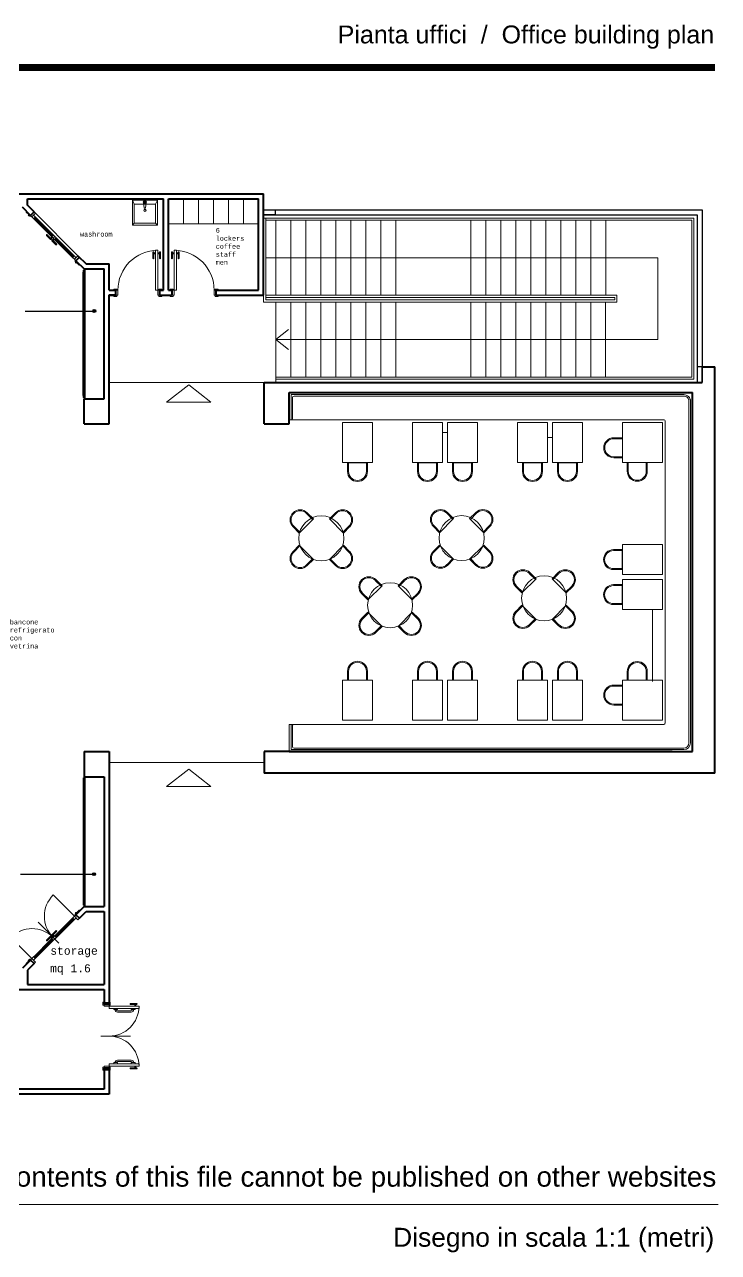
# Model space of a CAD drawing. Header units: millimetres. Extents: x 315.9 to 351.7, y 164.8 to 191.
# Drawn here: x 337.83 to 351.71, y 165.97 to 190.52 of the extents above; entities that cross this region are included whole.
import ezdxf

# ---------------------------------------------------------------- set-up
doc = ezdxf.new("R2010")
doc.units = ezdxf.units.MM
doc.linetypes.add('DASHED2', pattern=[9.525, 6.35, -3.175])
for name, color, linetype, lineweight in [('ARREDI attrezzature - furniture', 175, 'Continuous', 9), ('MURATURA sezioni - section wall', 7, 'Continuous', 40), ('PORTE finestre - doors windows', 252, 'Continuous', 5), ('PROIEZIONI - projections', 145, 'Continuous', 13), ('PROIEZIONI finissime - fine lines', 251, 'Continuous', 9), ('SEZIONI medie - small section', 2, 'Continuous', 25), ('www.archweb.it - All rights reserved', 2, 'Continuous', 5)]:
    doc.layers.add(name, color=color, linetype=linetype, lineweight=lineweight)
doc.layers.add('SCRITTE - txt', color=252, linetype='Continuous')
doc.layers.add('VETRATE sezioni - windows sections', color=171, linetype='Continuous', true_color=0x4d79ff)
doc.styles.add('LUCIDA', font='lucon.TTF')
doc.styles.get("Standard").update_dxf_attribs({"font": 'arial.ttf'})

msp = doc.modelspace()

# ---------------------------------------------------------------- hatches: boundary and pattern name
at = {"layer": 'SCRITTE - txt'}
for points in [[(339.252, 184.792, 1), (339.194, 184.792, 1)], [(339.247, 173.534, 1), (339.19, 173.534, 1)]]:
    msp.add_hatch(color=256, dxfattribs=at).paths.add_polyline_path(points)

# ---------------------------------------------------------------- linework, layer by layer
at = {"layer": 'ARREDI attrezzature - furniture', "ltscale": 1.2}
for p, q in [((340.022, 186.928), (339.984, 187.01)), ((340.022, 186.548), (339.984, 186.51)), ((340.446, 186.548), (340.484, 186.51))]:
    msp.add_line(p, q, dxfattribs=at)
at = {"layer": 'ARREDI attrezzature - furniture'}
for p, q in [((340.022, 186.548), (340.022, 186.928)), ((340.022, 186.928), (340.446, 186.928)), ((340.22, 186.858), (340.21, 186.949)), ((340.257, 186.949), (340.245, 186.857)), ((340.446, 186.928), (340.484, 187.01)), ((340.446, 186.928), (340.446, 186.548)), ((342.509, 187.035), (340.709, 187.035)), ((340.446, 186.548), (340.022, 186.548)), ((343.217, 182.617), (343.157, 182.617)), ((346.287, 182.362), (346.187, 182.362)), ((346.287, 182.362), (346.187, 182.362)), ((348.387, 182.262), (348.287, 182.262)), ((348.387, 182.262), (348.287, 182.262))]:
    msp.add_line(p, q, dxfattribs=at)
at = {"layer": 'ARREDI attrezzature - furniture', "linetype": 'Continuous', "lineweight": 0}
for p, q in [((338.047, 186.745), (338.896, 185.896)), ((338.997, 185.608), (338.997, 185.568)), ((338.997, 185.608), (339.017, 185.608)), ((339.037, 183.122), (339.037, 185.633)), ((338.997, 185.568), (339.007, 185.568)), ((339.007, 185.568), (339.007, 185.548)), ((339.037, 185.548), (339.007, 185.548)), ((339.007, 183.102), (339.007, 183.122)), ((339.037, 183.122), (339.007, 183.122)), ((338.997, 183.102), (339.007, 183.102)), ((338.997, 183.062), (338.997, 183.102)), ((338.997, 183.062), (339.017, 183.062)), ((338.997, 175.458), (338.997, 175.418)), ((338.997, 175.458), (339.017, 175.458)), ((338.997, 175.418), (339.007, 175.418)), ((339.007, 175.418), (339.007, 175.398)), ((339.037, 175.398), (339.007, 175.398)), ((339.037, 175.398), (339.037, 172.887)), ((338.997, 172.952), (339.007, 172.952)), ((338.997, 172.912), (338.997, 172.952)), ((338.997, 172.912), (339.017, 172.912)), ((339.007, 172.952), (339.007, 172.972)), ((339.037, 172.972), (339.007, 172.972))]:
    msp.add_line(p, q, dxfattribs=at)
at = {"layer": 'ARREDI attrezzature - furniture', "linetype": 'Continuous'}
for p, q in [((343.157, 183.122), (351.012, 183.122)), ((343.157, 182.617), (343.157, 183.122)), ((343.187, 183.062), (343.187, 182.647)), ((343.217, 183.092), (351.012, 183.092)), ((351.117, 176.158), (351.117, 182.987)), ((351.147, 176.158), (351.147, 182.987)), ((343.157, 182.737), (343.157, 182.617)), ((343.157, 182.617), (343.117, 182.617)), ((343.217, 182.617), (350.612, 182.617)), ((345.587, 181.762), (345.587, 182.562)), ((347.687, 181.762), (347.687, 182.562)), ((350.642, 182.587), (350.642, 176.558)), ((349.787, 182.258), (349.613, 182.258)), ((349.787, 182.238), (349.613, 182.238)), ((349.787, 181.858), (349.787, 182.258)), ((344.687, 181.758), (344.287, 181.758)), ((344.287, 181.758), (344.287, 181.584)), ((344.307, 181.758), (344.307, 181.584)), ((344.667, 181.584), (344.667, 181.758)), ((344.687, 181.584), (344.687, 181.758)), ((346.087, 181.758), (345.687, 181.758)), ((345.687, 181.758), (345.687, 181.584)), ((345.707, 181.758), (345.707, 181.584)), ((346.067, 181.584), (346.067, 181.758)), ((346.087, 181.584), (346.087, 181.758)), ((346.787, 181.758), (346.387, 181.758)), ((346.387, 181.758), (346.387, 181.584)), ((346.407, 181.758), (346.407, 181.584)), ((346.767, 181.584), (346.767, 181.758)), ((346.787, 181.584), (346.787, 181.758)), ((348.187, 181.758), (347.787, 181.758)), ((347.787, 181.758), (347.787, 181.584)), ((347.807, 181.758), (347.807, 181.584)), ((348.167, 181.584), (348.167, 181.758)), ((348.187, 181.584), (348.187, 181.758)), ((348.887, 181.758), (348.487, 181.758)), ((348.487, 181.758), (348.487, 181.584)), ((348.507, 181.758), (348.507, 181.584)), ((348.867, 181.584), (348.867, 181.758)), ((348.887, 181.584), (348.887, 181.758)), ((349.613, 181.878), (349.787, 181.878)), ((349.613, 181.858), (349.787, 181.858)), ((349.883, 181.762), (350.283, 181.762)), ((349.883, 181.588), (349.883, 181.762)), ((349.903, 181.588), (349.903, 181.762)), ((350.263, 181.762), (350.263, 181.588)), ((350.283, 181.762), (350.283, 181.588)), ((343.467, 180.746), (343.59, 180.623)), ((343.481, 180.76), (343.604, 180.637)), ((344.047, 180.76), (343.924, 180.637)), ((344.061, 180.746), (343.938, 180.623)), ((346.273, 180.75), (346.396, 180.627)), ((346.287, 180.765), (346.41, 180.642)), ((346.853, 180.765), (346.73, 180.642)), ((346.868, 180.75), (346.745, 180.627)), ((343.321, 180.354), (343.197, 180.477)), ((343.335, 180.368), (343.212, 180.491)), ((343.604, 180.637), (343.321, 180.354)), ((343.924, 180.637), (344.207, 180.354)), ((344.193, 180.368), (344.316, 180.491)), ((344.207, 180.354), (344.33, 180.477)), ((346.127, 180.358), (346.004, 180.481)), ((346.141, 180.372), (346.018, 180.495)), ((346.41, 180.642), (346.127, 180.358)), ((346.73, 180.642), (347.014, 180.358)), ((347, 180.372), (347.123, 180.495)), ((347.014, 180.358), (347.137, 180.481)), ((343.321, 180.109), (343.197, 179.986)), ((343.335, 180.095), (343.212, 179.972)), ((343.604, 179.826), (343.321, 180.109)), ((343.924, 179.826), (344.207, 180.109)), ((344.193, 180.095), (344.316, 179.972)), ((344.207, 180.109), (344.33, 179.986)), ((346.127, 180.113), (346.004, 179.99)), ((346.141, 180.099), (346.018, 179.976)), ((346.41, 179.83), (346.127, 180.113)), ((346.73, 179.83), (347.014, 180.113)), ((347, 180.099), (347.123, 179.976)), ((347.014, 180.113), (347.137, 179.99)), ((349.609, 180.022), (349.783, 180.022)), ((349.609, 180.002), (349.783, 180.002)), ((349.783, 180.022), (349.783, 179.622)), ((343.467, 179.717), (343.59, 179.84)), ((343.481, 179.703), (343.604, 179.826)), ((344.047, 179.703), (343.924, 179.826)), ((344.061, 179.717), (343.938, 179.84)), ((346.273, 179.721), (346.396, 179.844)), ((346.287, 179.707), (346.41, 179.83)), ((346.853, 179.707), (346.73, 179.83)), ((346.868, 179.721), (346.745, 179.844)), ((348.06, 179.439), (347.777, 179.156)), ((347.923, 179.548), (348.046, 179.425)), ((347.937, 179.562), (348.06, 179.439)), ((348.503, 179.562), (348.38, 179.439)), ((348.38, 179.439), (348.663, 179.156)), ((348.517, 179.548), (348.394, 179.425)), ((349.783, 179.642), (349.609, 179.642)), ((349.783, 179.622), (349.609, 179.622)), ((344.98, 179.3), (344.697, 179.016)), ((344.843, 179.408), (344.966, 179.285)), ((344.857, 179.423), (344.98, 179.3)), ((345.423, 179.423), (345.3, 179.3)), ((345.3, 179.3), (345.583, 179.016)), ((345.437, 179.408), (345.314, 179.285)), ((347.777, 179.156), (347.653, 179.279)), ((347.791, 179.17), (347.668, 179.293)), ((348.649, 179.17), (348.772, 179.293)), ((348.663, 179.156), (348.786, 179.279)), ((349.609, 179.322), (349.783, 179.322)), ((349.609, 179.302), (349.783, 179.302)), ((349.783, 179.322), (349.783, 178.922)), ((344.697, 179.016), (344.574, 179.139)), ((344.711, 179.03), (344.588, 179.153)), ((345.569, 179.03), (345.692, 179.153)), ((345.583, 179.016), (345.706, 179.139)), ((344.697, 178.772), (344.574, 178.649)), ((344.711, 178.757), (344.588, 178.634)), ((344.98, 178.488), (344.697, 178.772)), ((345.3, 178.488), (345.583, 178.772)), ((345.569, 178.757), (345.692, 178.634)), ((345.583, 178.772), (345.706, 178.649)), ((347.777, 178.911), (347.653, 178.788)), ((347.791, 178.897), (347.668, 178.774)), ((348.06, 178.628), (347.777, 178.911)), ((348.38, 178.628), (348.663, 178.911)), ((348.649, 178.897), (348.772, 178.774)), ((348.663, 178.911), (348.786, 178.788)), ((349.783, 178.942), (349.609, 178.942)), ((349.783, 178.922), (349.609, 178.922)), ((350.387, 177.383), (350.387, 178.822)), ((344.843, 178.379), (344.966, 178.502)), ((344.857, 178.365), (344.98, 178.488)), ((345.423, 178.365), (345.3, 178.488)), ((345.437, 178.379), (345.314, 178.502)), ((347.923, 178.519), (348.046, 178.642)), ((347.937, 178.505), (348.06, 178.628)), ((348.503, 178.505), (348.38, 178.628)), ((348.517, 178.519), (348.394, 178.642)), ((344.287, 177.415), (344.287, 177.589)), ((344.307, 177.415), (344.307, 177.589)), ((344.667, 177.589), (344.667, 177.415)), ((344.687, 177.589), (344.687, 177.415)), ((345.687, 177.415), (345.687, 177.589)), ((345.707, 177.415), (345.707, 177.589)), ((346.067, 177.589), (346.067, 177.415)), ((346.087, 177.589), (346.087, 177.415)), ((346.387, 177.415), (346.387, 177.589)), ((346.407, 177.415), (346.407, 177.589)), ((346.767, 177.589), (346.767, 177.415)), ((346.787, 177.589), (346.787, 177.415)), ((347.787, 177.415), (347.787, 177.589)), ((347.807, 177.415), (347.807, 177.589)), ((348.167, 177.589), (348.167, 177.415)), ((348.187, 177.589), (348.187, 177.415)), ((348.487, 177.415), (348.487, 177.589)), ((348.507, 177.415), (348.507, 177.589)), ((348.867, 177.589), (348.867, 177.415)), ((348.887, 177.589), (348.887, 177.415)), ((349.883, 177.585), (349.883, 177.411)), ((349.903, 177.585), (349.903, 177.411)), ((350.263, 177.411), (350.263, 177.585)), ((350.283, 177.411), (350.283, 177.585)), ((344.687, 177.415), (344.287, 177.415)), ((345.587, 177.411), (345.587, 176.611)), ((346.087, 177.415), (345.687, 177.415)), ((346.787, 177.415), (346.387, 177.415)), ((347.687, 177.411), (347.687, 176.611)), ((348.187, 177.415), (347.787, 177.415)), ((348.887, 177.415), (348.487, 177.415)), ((349.613, 177.315), (349.787, 177.315)), ((349.613, 177.295), (349.787, 177.295)), ((349.787, 177.315), (349.787, 176.915)), ((349.883, 177.411), (350.283, 177.411)), ((349.787, 176.935), (349.613, 176.935)), ((349.787, 176.915), (349.613, 176.915)), ((343.157, 176.528), (343.117, 176.528)), ((343.117, 176.528), (343.117, 175.983)), ((343.157, 176.528), (343.157, 176.023)), ((343.217, 176.528), (343.157, 176.528)), ((343.187, 176.083), (343.187, 176.498)), ((350.612, 176.528), (343.212, 176.528)), ((351.012, 176.023), (343.157, 176.023)), ((343.157, 176.023), (351.012, 176.023)), ((343.217, 176.053), (351.012, 176.053))]:
    msp.add_line(p, q, dxfattribs=at)
at = {"layer": 'ARREDI attrezzature - furniture'}
for points in [[(340.484, 187.01), (340.484, 186.51), (339.984, 186.51), (339.984, 187.01)], [(340.22, 186.988), (340.211, 186.961), (340.234, 186.945), (340.257, 186.961), (340.248, 186.988)]]:
    msp.add_lwpolyline(points, close=True, dxfattribs=at)
for points in [[(340.709, 187.035), (340.709, 186.535), (342.509, 186.535)], [(341.009, 186.535), (341.009, 187.035)], [(341.309, 186.535), (341.309, 187.035)], [(341.609, 186.535), (341.609, 187.035)], [(341.909, 186.535), (341.909, 187.035)], [(342.209, 186.535), (342.209, 187.035)], [(342.509, 186.535), (342.509, 187.035)]]:
    msp.add_lwpolyline(points, dxfattribs=at)
at = {"layer": 'ARREDI attrezzature - furniture', "linetype": 'Continuous', "lineweight": 0}
for points in [[(339.017, 185.548), (339.017, 185.633), (339.037, 185.633)], [(339.017, 183.122), (339.017, 183.037), (339.037, 183.037), (339.037, 183.122)], [(339.017, 175.398), (339.017, 175.483), (339.037, 175.483), (339.037, 175.398)], [(339.017, 172.972), (339.017, 172.887), (339.037, 172.887)]]:
    msp.add_lwpolyline(points, dxfattribs=at)
at = {"layer": 'ARREDI attrezzature - furniture', "linetype": 'Continuous'}
for points in [[(344.787, 181.762), (344.187, 181.762), (344.187, 182.562), (344.787, 182.562)], [(346.187, 181.762), (345.587, 181.762), (345.587, 182.562), (346.187, 182.562)], [(346.887, 181.762), (346.287, 181.762), (346.287, 182.562), (346.887, 182.562)], [(348.287, 181.762), (347.687, 181.762), (347.687, 182.562), (348.287, 182.562)], [(348.987, 181.762), (348.387, 181.762), (348.387, 182.562), (348.987, 182.562)], [(350.587, 182.562), (350.587, 181.762), (349.787, 181.762), (349.787, 182.562)], [(349.787, 180.122), (349.787, 179.522), (350.587, 179.522), (350.587, 180.122)], [(349.787, 179.422), (349.787, 178.822), (350.587, 178.822), (350.587, 179.422)], [(344.787, 177.411), (344.187, 177.411), (344.187, 176.611), (344.787, 176.611)], [(346.187, 177.411), (345.587, 177.411), (345.587, 176.611), (346.187, 176.611)], [(346.887, 177.411), (346.287, 177.411), (346.287, 176.611), (346.887, 176.611)], [(348.287, 177.411), (347.687, 177.411), (347.687, 176.611), (348.287, 176.611)], [(348.987, 177.411), (348.387, 177.411), (348.387, 176.611), (348.987, 176.611)], [(350.587, 176.611), (350.587, 177.411), (349.787, 177.411), (349.787, 176.611)]]:
    msp.add_lwpolyline(points, close=True, dxfattribs=at)
at = {"layer": 'ARREDI attrezzature - furniture'}
for centre, radius in [((340.234, 186.969), 0.0309), ((340.234, 186.804), 0.0238), ((340.234, 186.804), 0.019), ((340.234, 186.969), 0.0126), ((343.764, 180.247), 0.45), ((346.57, 180.252), 0.45), ((348.22, 179.049), 0.45), ((345.14, 178.91), 0.45)]:
    msp.add_circle(centre, radius, dxfattribs=at)
msp.add_arc((340.233, 186.858), 0.0123, 179.5099, 359.5099, dxfattribs=at)
at = {"layer": 'ARREDI attrezzature - furniture', "linetype": 'Continuous'}
for centre, radius, start, end in [((351.012, 182.987), 0.135, 0, 90.0013), ((343.217, 183.062), 0.03, 90.0013, 180), ((351.012, 182.987), 0.105, 0, 90.0013), ((343.217, 182.647), 0.03, 180, 270.0013), ((350.612, 182.587), 0.03, 0, 90.0013), ((349.613, 182.058), 0.2, 90, 270), ((349.613, 182.058), 0.18, 90, 270), ((344.487, 181.584), 0.2, 180, 0), ((344.487, 181.584), 0.18, 180, 0), ((345.887, 181.584), 0.2, 180, 0), ((345.887, 181.584), 0.18, 180, 0), ((346.587, 181.584), 0.2, 180, 0), ((346.587, 181.584), 0.18, 180, 0), ((347.987, 181.584), 0.2, 180, 0), ((347.987, 181.584), 0.18, 180, 0), ((348.687, 181.584), 0.2, 180, 0), ((348.687, 181.584), 0.18, 180, 0), ((350.083, 181.588), 0.2, 180, 0), ((350.083, 181.588), 0.18, 180, 0), ((343.339, 180.618), 0.2, 45, 225), ((343.339, 180.618), 0.18, 45, 225), ((344.189, 180.618), 0.2, 315, 135), ((344.189, 180.618), 0.18, 315, 135), ((346.146, 180.623), 0.2, 45, 225), ((346.146, 180.623), 0.18, 45, 225), ((346.995, 180.623), 0.2, 315, 135), ((346.995, 180.623), 0.18, 315, 135), ((343.339, 179.844), 0.2, 135, 315), ((343.339, 179.844), 0.18, 135, 315), ((344.189, 179.844), 0.2, 225, 45), ((344.189, 179.844), 0.18, 225, 45), ((346.146, 179.849), 0.2, 135, 315), ((346.146, 179.849), 0.18, 135, 315), ((346.995, 179.849), 0.2, 225, 45), ((346.995, 179.849), 0.18, 225, 45), ((349.609, 179.822), 0.2, 90, 270), ((349.609, 179.822), 0.18, 90, 270), ((344.715, 179.281), 0.2, 45, 225), ((344.715, 179.281), 0.18, 45, 225), ((345.565, 179.281), 0.2, 315, 135), ((345.565, 179.281), 0.18, 315, 135), ((347.795, 179.421), 0.2, 45, 225), ((347.795, 179.421), 0.18, 45, 225), ((348.645, 179.421), 0.2, 315, 135), ((348.645, 179.421), 0.18, 315, 135), ((349.609, 179.122), 0.2, 90, 270), ((349.609, 179.122), 0.18, 90, 270), ((347.795, 178.647), 0.2, 135, 315), ((347.795, 178.647), 0.18, 135, 315), ((348.645, 178.647), 0.2, 225, 45), ((348.645, 178.647), 0.18, 225, 45), ((344.715, 178.507), 0.2, 135, 315), ((344.715, 178.507), 0.18, 135, 315), ((345.565, 178.507), 0.2, 225, 45), ((345.565, 178.507), 0.18, 225, 45), ((344.487, 177.589), 0.2, 0, 180), ((344.487, 177.589), 0.18, 0, 180), ((345.887, 177.589), 0.2, 0, 180), ((345.887, 177.589), 0.18, 0, 180), ((346.587, 177.589), 0.2, 0, 180), ((346.587, 177.589), 0.18, 0, 180), ((347.987, 177.589), 0.2, 0, 180), ((347.987, 177.589), 0.18, 0, 180), ((348.687, 177.589), 0.2, 0, 180), ((348.687, 177.589), 0.18, 0, 180), ((350.083, 177.585), 0.2, 0, 180), ((350.083, 177.585), 0.18, 0, 180), ((349.613, 177.115), 0.2, 90, 270), ((349.613, 177.115), 0.18, 90, 270), ((343.217, 176.498), 0.03, 89.9987, 180), ((350.612, 176.558), 0.03, 270.0013, 0), ((343.217, 176.083), 0.03, 180, 269.9987), ((351.012, 176.158), 0.135, 270, 0), ((351.012, 176.158), 0.105, 270, 0)]:
    msp.add_arc(centre, radius, start, end, dxfattribs=at)
at = {"layer": 'MURATURA sezioni - section wall'}
for p, q in [((315.962, 187.135), (342.609, 187.135)), ((342.609, 185.107), (342.609, 187.135)), ((337.884, 187.035), (340.609, 187.035)), ((340.609, 185.207), (340.609, 187.035)), ((340.709, 187.035), (342.509, 187.035)), ((340.709, 185.207), (340.709, 187.035)), ((342.509, 185.207), (342.509, 187.035)), ((338.853, 185.797), (338.924, 185.868)), ((339.517, 185.207), (339.517, 185.733)), ((341.66, 185.107), (342.609, 185.107)), ((338.853, 172.723), (338.924, 172.652))]:
    msp.add_line(p, q, dxfattribs=at)
at = {"layer": 'MURATURA sezioni - section wall', "linetype": 'Continuous'}
for p, q in [((337.948, 186.702), (337.784, 186.866)), ((337.884, 186.908), (337.884, 187.035)), ((338.019, 186.773), (337.884, 186.908)), ((338.019, 186.773), (337.948, 186.702)), ((338.896, 185.896), (339.059, 185.733)), ((338.853, 185.797), (339.017, 185.633)), ((339.017, 185.633), (339.417, 185.633)), ((339.059, 185.733), (339.517, 185.733)), ((339.417, 183.037), (339.417, 185.633)), ((339.517, 185.207), (339.654, 185.207)), ((339.634, 185.107), (339.517, 185.107)), ((339.654, 185.107), (339.654, 185.207)), ((340.534, 185.107), (340.534, 185.207)), ((340.534, 185.207), (340.609, 185.207)), ((340.709, 185.207), (340.78, 185.207)), ((340.78, 185.107), (340.78, 185.207)), ((341.66, 185.107), (341.66, 185.207)), ((341.66, 185.207), (342.509, 185.207)), ((351.383, 183.673), (351.637, 183.673)), ((351.637, 175.555), (351.637, 183.673)), ((342.617, 183.362), (351.383, 183.362)), ((342.617, 182.537), (342.617, 183.362)), ((343.117, 183.162), (351.187, 183.162)), ((343.117, 182.537), (343.117, 183.162)), ((351.187, 175.983), (351.187, 183.162)), ((339.017, 183.037), (339.417, 183.037)), ((339.017, 182.537), (339.017, 183.037)), ((339.017, 182.537), (339.517, 182.537)), ((342.617, 182.537), (343.117, 182.537)), ((339.017, 175.983), (339.517, 175.983)), ((339.017, 175.983), (339.017, 175.483)), ((339.517, 175.983), (339.517, 170.936)), ((350.784, 175.983), (342.617, 175.983)), ((342.617, 175.983), (342.617, 175.555)), ((343.117, 175.983), (351.187, 175.983)), ((351.637, 175.555), (342.617, 175.555)), ((339.017, 175.483), (339.417, 175.483)), ((339.417, 175.483), (339.417, 172.887)), ((338.853, 172.723), (339.017, 172.887)), ((339.017, 172.887), (339.417, 172.887)), ((338.924, 172.652), (339.059, 172.787)), ((339.059, 172.787), (339.417, 172.787)), ((339.417, 172.787), (339.417, 171.329)), ((337.948, 171.818), (337.784, 171.654)), ((338.019, 171.747), (337.884, 171.612)), ((337.884, 171.612), (337.884, 171.329)), ((338.019, 171.747), (337.948, 171.818)), ((331.249, 171.229), (339.417, 171.229)), ((337.884, 171.329), (339.417, 171.329)), ((337.884, 171.329), (339.417, 171.329)), ((339.417, 171.229), (339.417, 170.936)), ((339.417, 170.961), (339.517, 170.961)), ((339.517, 170.936), (339.417, 170.936)), ((339.417, 170.936), (339.517, 170.936)), ((339.417, 169.656), (339.417, 169.235)), ((339.517, 169.656), (339.417, 169.656)), ((339.417, 169.656), (339.517, 169.656)), ((339.417, 169.631), (339.517, 169.631)), ((339.517, 169.656), (339.517, 169.135)), ((339.417, 169.235), (333.962, 169.235)), ((339.517, 169.135), (333.962, 169.135))]:
    msp.add_line(p, q, dxfattribs=at)
at = {"layer": 'MURATURA sezioni - section wall'}
for points in [[(339.517, 182.537), (339.517, 185.107), (339.654, 185.107)], [(340.534, 185.107), (340.77, 185.107)]]:
    msp.add_lwpolyline(points, dxfattribs=at)
at = {"layer": 'PORTE finestre - doors windows', "ltscale": 1.2}
for p, q in [((338.857, 185.857), (338.008, 186.706)), ((338.021, 186.655), (338.388, 186.287)), ((338.024, 186.658), (338.392, 186.29)), ((338.028, 186.662), (338.395, 186.294)), ((338.048, 186.661), (338.038, 186.651)), ((338.363, 186.238), (338.283, 186.318)), ((338.394, 186.314), (338.385, 186.305)), ((338.349, 186.224), (338.269, 186.304)), ((338.352, 186.249), (338.377, 186.273)), ((338.363, 186.238), (338.388, 186.263)), ((338.375, 186.198), (338.454, 186.118)), ((338.389, 186.212), (338.414, 186.237)), ((338.389, 186.212), (338.469, 186.132)), ((338.4, 186.201), (338.424, 186.226)), ((338.433, 186.217), (338.793, 185.857)), ((338.805, 185.87), (338.438, 186.237)), ((338.809, 185.873), (338.441, 186.241)), ((338.813, 185.877), (338.445, 186.245)), ((338.465, 186.243), (338.456, 186.234)), ((338.812, 185.897), (338.802, 185.887)), ((338.857, 172.662), (338.008, 171.814)), ((338.433, 172.303), (338.793, 172.662)), ((338.805, 172.65), (338.438, 172.282)), ((338.809, 172.647), (338.441, 172.279)), ((338.813, 172.643), (338.445, 172.275)), ((338.375, 172.322), (338.454, 172.402)), ((338.389, 172.308), (338.469, 172.387)), ((338.368, 172.238), (338.008, 171.878)), ((338.021, 171.865), (338.388, 172.233)), ((338.024, 171.862), (338.392, 172.229)), ((338.028, 171.858), (338.395, 172.226)), ((338.349, 172.296), (338.269, 172.216)), ((338.363, 172.282), (338.283, 172.202)), ((338.352, 172.271), (338.377, 172.246)), ((338.363, 172.282), (338.388, 172.257)), ((338.389, 172.308), (338.414, 172.283)), ((338.4, 172.318), (338.424, 172.294)), ((339.612, 170.826), (339.612, 170.851)), ((339.687, 170.826), (339.687, 170.851)), ((340.067, 170.951), (339.947, 170.951)), ((340.067, 170.931), (339.947, 170.931)), ((339.962, 170.826), (339.962, 170.851)), ((340.032, 170.931), (340.032, 170.896)), ((340.037, 170.826), (340.037, 170.851)), ((340.052, 170.931), (340.052, 170.896)), ((339.612, 170.826), (339.687, 170.826)), ((339.662, 170.826), (339.662, 170.826)), ((339.962, 170.801), (339.687, 170.801)), ((339.962, 170.776), (339.687, 170.776)), ((340.037, 170.826), (339.962, 170.826)), ((339.987, 170.826), (339.987, 170.826)), ((339.612, 169.766), (339.687, 169.766)), ((339.612, 169.766), (339.612, 169.741)), ((339.662, 169.766), (339.662, 169.766)), ((339.962, 169.816), (339.687, 169.816)), ((339.962, 169.791), (339.687, 169.791)), ((339.687, 169.766), (339.687, 169.741)), ((340.067, 169.661), (339.947, 169.661)), ((340.067, 169.641), (339.947, 169.641)), ((340.037, 169.766), (339.962, 169.766)), ((339.962, 169.766), (339.962, 169.741)), ((339.987, 169.766), (339.987, 169.766)), ((340.032, 169.661), (340.032, 169.696)), ((340.037, 169.766), (340.037, 169.741)), ((340.052, 169.661), (340.052, 169.696))]:
    msp.add_line(p, q, dxfattribs=at)
at = {"layer": 'PORTE finestre - doors windows'}
for p, q in [((340.394, 185.967), (340.394, 185.847)), ((340.414, 185.967), (340.414, 185.847)), ((340.449, 185.952), (340.414, 185.952)), ((340.449, 185.932), (340.414, 185.932)), ((340.449, 186.007), (340.494, 186.007)), ((340.449, 185.207), (340.449, 186.007)), ((340.494, 186.007), (340.494, 185.107)), ((340.529, 185.952), (340.494, 185.952)), ((340.529, 185.932), (340.494, 185.932)), ((340.529, 185.967), (340.529, 185.847)), ((340.549, 185.967), (340.549, 185.847)), ((340.765, 185.967), (340.765, 185.847)), ((340.785, 185.967), (340.785, 185.847)), ((340.785, 185.952), (340.82, 185.952)), ((340.785, 185.932), (340.82, 185.932)), ((340.82, 186.007), (340.82, 185.107)), ((340.865, 186.007), (340.82, 186.007)), ((340.865, 185.207), (340.865, 186.007)), ((340.865, 185.952), (340.9, 185.952)), ((340.865, 185.932), (340.9, 185.932)), ((340.9, 185.967), (340.9, 185.847)), ((340.92, 185.967), (340.92, 185.847)), ((339.674, 185.232), (339.614, 185.232)), ((339.614, 185.232), (339.614, 185.207)), ((339.614, 185.207), (339.694, 185.207)), ((339.614, 185.082), (339.614, 185.107)), ((339.614, 185.107), (339.694, 185.107)), ((339.654, 185.107), (339.654, 185.207)), ((339.674, 185.207), (339.674, 185.232)), ((339.674, 185.107), (339.674, 185.082)), ((339.694, 185.207), (339.694, 185.107)), ((340.574, 185.207), (340.449, 185.207)), ((340.494, 185.107), (340.574, 185.107)), ((340.514, 185.232), (340.574, 185.232)), ((340.514, 185.207), (340.514, 185.232)), ((340.514, 185.107), (340.514, 185.082)), ((340.534, 185.107), (340.534, 185.207)), ((340.574, 185.232), (340.574, 185.207)), ((340.574, 185.082), (340.574, 185.107)), ((340.8, 185.232), (340.74, 185.232)), ((340.74, 185.232), (340.74, 185.207)), ((340.74, 185.207), (340.865, 185.207)), ((340.74, 185.082), (340.74, 185.107)), ((340.74, 185.107), (340.82, 185.107)), ((340.78, 185.107), (340.78, 185.207)), ((340.8, 185.207), (340.8, 185.232)), ((340.8, 185.107), (340.8, 185.082)), ((341.7, 185.207), (341.62, 185.207)), ((341.62, 185.207), (341.62, 185.107)), ((341.7, 185.107), (341.62, 185.107)), ((341.64, 185.232), (341.7, 185.232)), ((341.64, 185.207), (341.64, 185.232)), ((341.64, 185.107), (341.64, 185.082)), ((341.66, 185.107), (341.66, 185.207)), ((341.7, 185.232), (341.7, 185.207)), ((341.7, 185.082), (341.7, 185.107)), ((339.674, 185.082), (339.614, 185.082)), ((340.514, 185.082), (340.574, 185.082)), ((340.8, 185.082), (340.74, 185.082)), ((341.64, 185.082), (341.7, 185.082))]:
    msp.add_line(p, q, dxfattribs=at)
at = {"layer": 'PORTE finestre - doors windows', "ltscale": 1.2}
for points in [[(337.962, 186.688), (337.867, 186.784), (337.86, 186.777, 0.414214), (337.86, 186.769), (337.911, 186.719), (337.904, 186.711, 0.414214), (337.904, 186.704), (337.911, 186.697, 0.414214), (337.918, 186.697), (337.921, 186.701), (337.934, 186.688, 0.414214), (337.941, 186.688), (337.946, 186.693), (337.957, 186.683), (337.962, 186.688)], [(338.016, 186.634, 0.414214), (338.022, 186.634), (338.031, 186.644)], [(338.038, 186.637), (338.038, 186.636, -0.414214), (338.032, 186.636), (338.028, 186.64)], [(338.038, 186.651), (338.045, 186.644), (338.046, 186.645, 0.414214), (338.046, 186.65), (338.042, 186.655)], [(338.048, 186.661, 0.414214), (338.048, 186.666)], [(338.385, 186.305), (338.378, 186.312), (338.378, 186.312, -0.414214), (338.384, 186.312), (338.388, 186.308)], [(338.394, 186.314, -0.414214), (338.4, 186.314)], [(338.368, 186.282, -0.414214), (338.368, 186.288), (338.378, 186.297)], [(338.371, 186.305), (338.37, 186.304, 0.414214), (338.37, 186.298), (338.374, 186.294)], [(338.433, 186.217, 0.414214), (338.439, 186.217), (338.448, 186.227)], [(338.455, 186.22), (338.455, 186.219, -0.414214), (338.449, 186.219), (338.445, 186.223)], [(338.456, 186.234), (338.463, 186.227), (338.463, 186.228, 0.414214), (338.463, 186.233), (338.459, 186.237)], [(338.465, 186.243, 0.414214), (338.465, 186.249)], [(338.825, 185.826), (338.785, 185.865, -0.414214), (338.785, 185.871), (338.795, 185.88)], [(338.788, 185.887), (338.787, 185.887, 0.414214), (338.787, 185.881), (338.791, 185.877)], [(338.802, 185.887), (338.795, 185.894), (338.796, 185.895, -0.414214), (338.801, 185.895), (338.806, 185.891)], [(338.812, 185.897, -0.414214), (338.817, 185.897)], [(338.839, 185.811), (338.935, 185.716), (338.928, 185.709, -0.414214), (338.92, 185.709), (338.869, 185.76), (338.862, 185.753, -0.414214), (338.855, 185.753), (338.848, 185.76, -0.414214), (338.848, 185.767), (338.852, 185.77), (338.839, 185.783, -0.414214), (338.839, 185.79), (338.844, 185.795), (338.833, 185.806), (338.839, 185.811)], [(338.839, 172.708), (338.935, 172.804), (338.928, 172.811, 0.414214), (338.92, 172.811), (338.869, 172.76), (338.862, 172.767, 0.414214), (338.855, 172.767), (338.848, 172.76, 0.414214), (338.848, 172.753), (338.852, 172.749), (338.839, 172.737, 0.414214), (338.839, 172.73), (338.844, 172.725), (338.833, 172.714), (338.839, 172.708)], [(338.825, 172.694), (338.785, 172.655, 0.414214), (338.785, 172.649), (338.795, 172.64)], [(338.802, 172.632), (338.812, 172.623, 0.414214), (338.817, 172.623)], [(338.433, 172.303), (338.368, 172.238, 0.414214), (338.368, 172.232), (338.378, 172.222)], [(338.371, 172.215), (338.37, 172.216, -0.414214), (338.37, 172.222), (338.374, 172.226)], [(338.385, 172.215), (338.378, 172.208), (338.378, 172.207, 0.414214), (338.384, 172.207), (338.388, 172.212)], [(338.385, 172.215), (338.394, 172.206, 0.414214), (338.4, 172.206)], [(338.433, 172.303, -0.414214), (338.439, 172.303), (338.448, 172.293)], [(338.455, 172.3), (338.455, 172.301, 0.414214), (338.449, 172.301), (338.445, 172.297)], [(338.456, 172.286), (338.463, 172.293), (338.463, 172.292, -0.414214), (338.463, 172.287), (338.459, 172.282)], [(338.456, 172.286), (338.465, 172.276, -0.414214), (338.465, 172.271)], [(337.962, 171.832), (337.867, 171.736), (337.86, 171.743, -0.414214), (337.86, 171.75), (337.911, 171.801), (337.904, 171.808, -0.414214), (337.904, 171.815), (337.911, 171.823, -0.414214), (337.918, 171.823), (337.921, 171.819), (337.934, 171.832, -0.414214), (337.941, 171.832), (337.946, 171.827), (337.957, 171.837), (337.962, 171.832)], [(337.976, 171.846), (338.016, 171.885, -0.414214), (338.022, 171.885), (338.031, 171.876)], [(338.038, 171.883), (338.038, 171.884, 0.414214), (338.032, 171.884), (338.028, 171.879)], [(338.038, 171.869), (338.045, 171.876), (338.046, 171.875, -0.414214), (338.046, 171.869), (338.042, 171.865)], [(338.038, 171.869), (338.048, 171.859, -0.414214), (338.048, 171.854)]]:
    msp.add_lwpolyline(points, format="xyb", dxfattribs=at)
for points in [[(338.019, 186.773), (338.047, 186.745), (337.976, 186.674), (337.948, 186.702)], [(338.924, 185.868), (338.896, 185.896), (338.825, 185.826), (338.853, 185.797)]]:
    msp.add_lwpolyline(points, close=True, dxfattribs=at)
for points in [[(337.976, 186.674), (338.433, 186.217)], [(338.021, 186.655), (338.028, 186.662)], [(338.388, 186.287), (338.395, 186.294)], [(338.433, 186.282), (338.401, 186.25)], [(338.438, 186.237), (338.445, 186.245)], [(338.805, 185.87), (338.813, 185.877)], [(338.805, 172.65), (338.813, 172.643)], [(338.825, 172.694), (338.853, 172.723), (338.924, 172.652), (338.896, 172.624), (338.825, 172.694)], [(338.388, 172.233), (338.395, 172.226)], [(338.433, 172.238), (338.401, 172.27)], [(338.438, 172.282), (338.445, 172.275)], [(337.976, 171.846), (337.948, 171.818), (338.019, 171.747), (338.047, 171.775), (337.976, 171.846)], [(338.021, 171.865), (338.028, 171.858)], [(339.417, 170.976), (339.392, 170.976), (339.392, 170.916), (339.417, 170.916)], [(339.417, 170.976), (339.417, 170.896), (340.117, 170.896)], [(339.517, 170.936), (339.417, 170.936)], [(339.517, 170.976), (339.517, 170.851), (340.117, 170.851), (340.117, 170.896)], [(339.517, 170.976), (339.542, 170.976), (339.542, 170.916), (339.517, 170.916)], [(339.417, 169.696), (339.417, 169.616), (339.392, 169.616), (339.392, 169.676), (339.417, 169.676)], [(339.417, 169.696), (340.117, 169.696)], [(339.517, 169.656), (339.417, 169.656)], [(339.517, 169.741), (340.117, 169.741), (340.117, 169.696)], [(339.517, 169.741), (339.517, 169.616), (339.542, 169.616), (339.542, 169.676), (339.517, 169.676)]]:
    msp.add_lwpolyline(points, dxfattribs=at)
for centre, radius, start, end in [((338.276, 186.311), 0.01, 45.002, 225.002), ((338.356, 186.231), 0.01, 225.002, 45.002), ((338.382, 186.205), 0.01, 45.002, 225.002), ((338.462, 186.125), 0.01, 225.002, 45.002), ((338.382, 172.315), 0.01, 134.998, 314.998), ((338.462, 172.395), 0.01, 314.998, 134.998), ((338.276, 172.209), 0.01, 134.998, 314.998), ((338.356, 172.289), 0.01, 314.998, 134.998), ((339.947, 170.941), 0.01, 90, 270), ((340.067, 170.941), 0.01, 270, 90), ((339.687, 170.826), 0.05, 180, 270), ((339.687, 170.826), 0.025, 180, 270), ((339.962, 170.826), 0.025, 270, 0), ((339.962, 170.826), 0.05, 270, 0), ((339.687, 169.766), 0.05, 90, 180), ((339.687, 169.766), 0.025, 90, 180), ((339.947, 169.651), 0.01, 90, 270), ((339.962, 169.766), 0.05, 0, 90), ((339.962, 169.766), 0.025, 0, 90), ((340.067, 169.651), 0.01, 270, 90)]:
    msp.add_arc(centre, radius, start, end, dxfattribs=at)
at = {"layer": 'PORTE finestre - doors windows'}
for centre, start, end in [((340.404, 185.967), 0, 180), ((340.404, 185.847), 180, 0), ((340.539, 185.967), 0, 180), ((340.539, 185.847), 180, 0), ((340.775, 185.967), 0, 180), ((340.775, 185.847), 180, 0), ((340.91, 185.967), 0, 180), ((340.91, 185.847), 180, 0)]:
    msp.add_arc(centre, 0.01, start, end, dxfattribs=at)
at = {"layer": 'PROIEZIONI - projections', "linetype": 'Continuous', "lineweight": 0}
for p, q in [((342.609, 186.65), (351.215, 186.65)), ((342.652, 185.014), (342.652, 186.65)), ((351.173, 186.607), (342.652, 186.607)), ((342.852, 185.107), (342.852, 186.607)), ((343.152, 185.107), (343.152, 186.607)), ((343.452, 185.107), (343.452, 186.607)), ((343.752, 185.107), (343.752, 186.607)), ((344.052, 185.107), (344.052, 186.607)), ((344.352, 185.107), (344.352, 186.607)), ((344.652, 185.107), (344.652, 186.607)), ((344.952, 186.607), (344.952, 185.107)), ((345.252, 186.607), (345.252, 185.107)), ((346.752, 186.607), (346.752, 185.107)), ((347.052, 186.607), (347.052, 185.107)), ((347.352, 186.607), (347.352, 185.107)), ((347.652, 186.607), (347.652, 185.107)), ((347.952, 186.607), (347.952, 185.107)), ((348.252, 186.607), (348.252, 185.107)), ((348.552, 186.607), (348.552, 185.107)), ((348.852, 186.607), (348.852, 185.107)), ((349.152, 186.607), (349.152, 185.107)), ((349.452, 186.607), (349.452, 185.107)), ((351.173, 186.607), (351.173, 183.472)), ((351.215, 186.65), (351.215, 183.429)), ((342.609, 184.972), (342.609, 185.107)), ((347.938, 185.107), (342.652, 185.107)), ((347.326, 185.107), (349.677, 185.107)), ((349.677, 185.107), (349.677, 184.972)), ((342.609, 184.972), (349.677, 184.972)), ((347.307, 185.064), (342.652, 185.064)), ((342.652, 185.014), (349.634, 185.014)), ((342.852, 183.362), (342.852, 184.957)), ((343.152, 183.472), (343.152, 184.972)), ((343.452, 183.472), (343.452, 184.972)), ((343.752, 183.472), (343.752, 184.972)), ((344.052, 183.472), (344.052, 184.972)), ((344.352, 183.472), (344.352, 184.972)), ((344.652, 183.472), (344.652, 184.972)), ((344.952, 184.972), (344.952, 183.472)), ((345.252, 184.972), (345.252, 183.472)), ((346.752, 184.972), (346.752, 183.472)), ((347.052, 184.972), (347.052, 183.472)), ((347.312, 185.064), (349.634, 185.064)), ((347.352, 184.972), (347.352, 183.472)), ((347.652, 184.972), (347.652, 183.472)), ((347.952, 184.972), (347.952, 183.472)), ((348.252, 184.972), (348.252, 183.472)), ((348.552, 184.972), (348.552, 183.472)), ((348.852, 184.972), (348.852, 183.472)), ((349.152, 184.972), (349.152, 183.472)), ((349.448, 184.972), (349.448, 183.472)), ((349.634, 185.064), (349.634, 185.014)), ((342.852, 183.472), (351.173, 183.472)), ((351.215, 183.429), (342.852, 183.429)), ((342.617, 175.769), (339.517, 175.769))]:
    msp.add_line(p, q, dxfattribs=at)
at = {"layer": 'PROIEZIONI finissime - fine lines', "linetype": 'Continuous'}
for p, q in [((342.652, 185.857), (350.496, 185.857)), ((350.496, 185.857), (350.496, 184.222)), ((342.852, 184.222), (350.496, 184.222)), ((339.517, 183.362), (342.617, 183.362)), ((340.67, 182.972), (341.112, 183.314)), ((341.555, 182.972), (341.112, 183.314)), ((341.555, 182.972), (340.67, 182.972)), ((340.67, 175.288), (341.112, 175.63)), ((341.555, 175.288), (341.112, 175.63)), ((341.555, 175.288), (340.67, 175.288))]:
    msp.add_line(p, q, dxfattribs=at)
at = {"layer": 'PROIEZIONI finissime - fine lines', "linetype": 'DASHED2', "ltscale": 10}
for p, q in [((338.825, 172.694), (338.401, 173.119)), ((337.976, 171.846), (337.552, 172.27))]:
    msp.add_line(p, q, dxfattribs=at)
at = {"layer": 'PROIEZIONI finissime - fine lines', "ltscale": 1.2}
for p, q in [((338.099, 172.572), (338.516, 172.155)), ((339.944, 170.296), (339.354, 170.296))]:
    msp.add_line(p, q, dxfattribs=at)
at = {"layer": 'PROIEZIONI finissime - fine lines', "linetype": 'Continuous'}
for points in [[(342.852, 184.221), (343.104, 184.421)], [(342.852, 184.222), (343.104, 184.023)]]:
    msp.add_lwpolyline(points, dxfattribs=at)
at = {"layer": 'PROIEZIONI finissime - fine lines', "linetype": 'DASHED2', "ltscale": 1500}
for centre, radius, start, end in [((340.494, 185.207), 0.8, 90, 180), ((340.82, 185.207), 0.8, 0, 90), ((338.825, 172.694), 0.6, 134.998, 224.998), ((337.976, 171.846), 0.6, 44.998, 134.998)]:
    msp.add_arc(centre, radius, start, end, dxfattribs=at)
at = {"layer": 'PROIEZIONI finissime - fine lines', "linetype": 'DASHED2', "ltscale": 10}
for centre, start, end in [((339.517, 170.896), 270, 0), ((339.517, 169.696), 0, 90)]:
    msp.add_arc(centre, 0.6, start, end, dxfattribs=at)
at = {"layer": 'SCRITTE - txt'}
for p, q in [((337.837, 184.792), (339.223, 184.792)), ((337.744, 173.534), (339.218, 173.534))]:
    msp.add_line(p, q, dxfattribs=at)
for centre in [(339.223, 184.792), (339.218, 173.534)]:
    msp.add_circle(centre, 0.0289, dxfattribs=at)
at = {"layer": 'SEZIONI medie - small section'}
for points in [[(342.609, 186.817), (342.841, 186.817), (342.841, 186.717), (342.609, 186.717)], [(351.383, 183.674), (351.283, 183.674), (351.283, 183.362), (351.383, 183.362)]]:
    msp.add_lwpolyline(points, close=True, dxfattribs=at)
at = {"layer": 'VETRATE sezioni - windows sections', "linetype": 'Continuous'}
for p, q in [((342.609, 186.817), (351.383, 186.817)), ((351.383, 186.817), (351.383, 183.362)), ((342.609, 186.717), (351.283, 186.717)), ((351.283, 186.717), (351.283, 183.362))]:
    msp.add_line(p, q, dxfattribs=at)
at = {"layer": 'VETRATE sezioni - windows sections', "ltscale": 0.015}
for p, q in [((338.997, 183.102), (338.997, 185.568)), ((339.007, 183.122), (339.007, 185.548)), ((339.017, 183.122), (339.017, 185.548)), ((338.997, 175.418), (338.997, 172.952)), ((339.007, 175.398), (339.007, 172.972)), ((339.017, 175.398), (339.017, 172.972))]:
    msp.add_line(p, q, dxfattribs=at)
at = {"layer": 'www.archweb.it - All rights reserved', "color": 253}
msp.add_line((315.997, 166.932), (351.7, 166.932), dxfattribs=at)
at = {"layer": 'www.archweb.it - All rights reserved', "color": 7, "ltscale": 0.02, "true_color": 0xffffff, "const_width": 0.139}
msp.add_lwpolyline([(315.962, 189.662), (351.637, 189.662)], dxfattribs=at)

# ---------------------------------------------------------------- texts
at = {"layer": 'SCRITTE - txt', "attachment_point": 1, "style": 'LUCIDA'}
for s, insert, char_height, width in [('washroom', (338.937, 186.376), 0.096, 0.56761), ('6 lockers\\Pcoffee staff\\Pmen', (341.652, 186.452), 0.096, 0.56761), ('bancone refrigerato con vetrina', (337.533, 178.622), 0.096, 0.56761), ('storage', (338.343, 172.083), 0.16, 0.94602), (' \\Pmq 1.6', (338.339, 171.998), 0.16, 1.78)]:
    msp.add_mtext(s, dxfattribs=dict(at, insert=insert, char_height=char_height, width=width))
at = {"layer": 'www.archweb.it - All rights reserved', "color": 2}
msp.add_text('Pianta uffici  /  Office building plan', height=0.35786, dxfattribs=at).set_placement((344.091, 190.142))
at = {"layer": 'www.archweb.it - All rights reserved', "color": 1}
msp.add_text('The contents of this file cannot be published on other websites', height=0.39919, dxfattribs=at).set_placement((336.257, 167.287))
at = {"layer": 'www.archweb.it - All rights reserved', "color": 251}
msp.add_text('Disegno in scala 1:1 (metri)', height=0.37776, dxfattribs=at).set_placement((345.2, 166.086))

doc.saveas('drawing.dxf')
